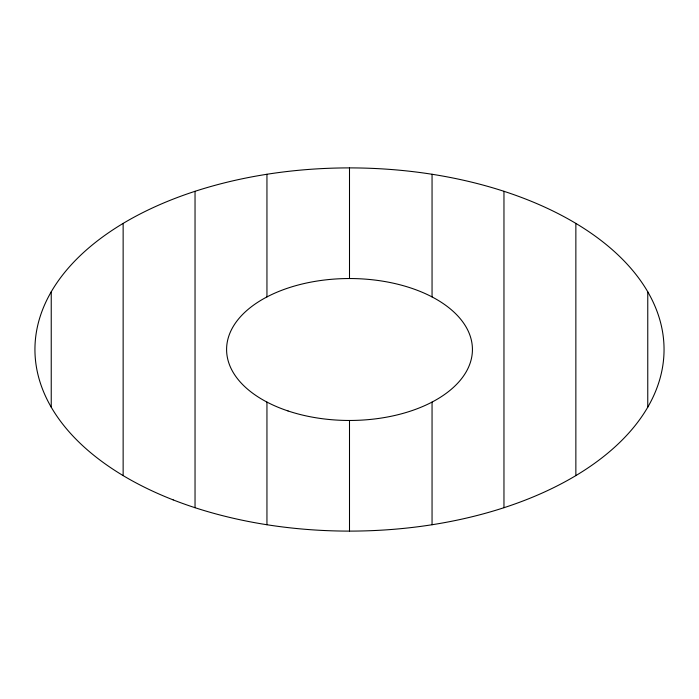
<?xml version="1.0" encoding="UTF-8"?>
<svg xmlns="http://www.w3.org/2000/svg" width="699" height="699" viewBox="0 0 699 699"><rect width="100%" height="100%" fill="white"/><g stroke="black" fill="none" stroke-linecap="round" stroke-linejoin="round"><path stroke-width="1.05" d="M647.763 291.824L647.763 407.176M575.862 223.4L575.862 475.6M503.962 191.299L503.962 507.701M432.052 174.261L432.052 296.918M432.052 402.082L432.052 524.739M349.5 167.9L349.5 278.525M349.5 420.475L349.5 531.1M266.948 174.261L266.948 296.918M266.948 402.082L266.948 524.739M195.038 191.299L195.038 507.701M123.138 223.4L123.138 475.6M51.237 291.824L51.237 407.176M288.04 410.96A122.928 70.975 0 0 0 472.428 349.5A122.928 70.975 0 0 0 288.04 288.04A122.928 70.975 0 0 0 288.04 410.96M173.195 499.899A314.55 181.6 0 0 0 663.246 362.458A314.55 181.6 0 0 0 212.059 186.152A314.55 181.6 0 0 0 173.195 499.899"/></g></svg>
